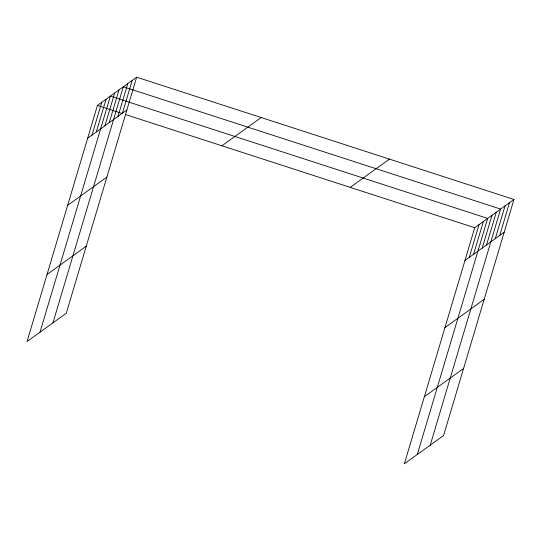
<?xml version="1.0" encoding="UTF-8"?>
<svg xmlns="http://www.w3.org/2000/svg" width="541" height="541" viewBox="0 0 541 541"><rect width="100%" height="100%" fill="white"/><g stroke="black" fill="none" stroke-linecap="round" stroke-linejoin="round"><path stroke-width="0.81" d="M136.657 77.18L97.434 105.441L27.05 341.533L66.273 313.273L136.657 77.18L513.95 199.467L443.566 435.559L404.343 463.82L474.728 227.727L513.95 199.467M91.97 135.115L101.749 102.33M96.284 132.011L106.063 99.226M39.993 332.208L110.378 96.115L487.671 218.402L417.287 454.494M104.92 125.789L114.692 93.005M109.235 122.685L119.006 89.901M52.937 322.882L123.321 86.79L500.614 209.076L430.23 445.169M117.992 116.376L127.764 83.591M122.435 113.17L132.214 80.386M469.263 257.401L479.042 224.616M473.578 254.297L483.356 221.512M482.214 248.076L491.985 215.291M486.528 244.972L496.3 212.187M495.286 238.662L505.057 205.878M499.728 235.457L509.507 202.672M87.656 138.226L126.885 109.965M67.659 205.316L106.881 177.056M221.938 145.793L261.161 117.539M47.053 274.443L86.276 246.182M350.216 187.369L389.446 159.115M464.949 260.512L504.178 232.251M444.952 327.603L484.175 299.342M424.347 396.729L463.569 368.468M97.434 105.441L122.171 113.461M125.363 114.496L474.728 227.727"/></g></svg>
